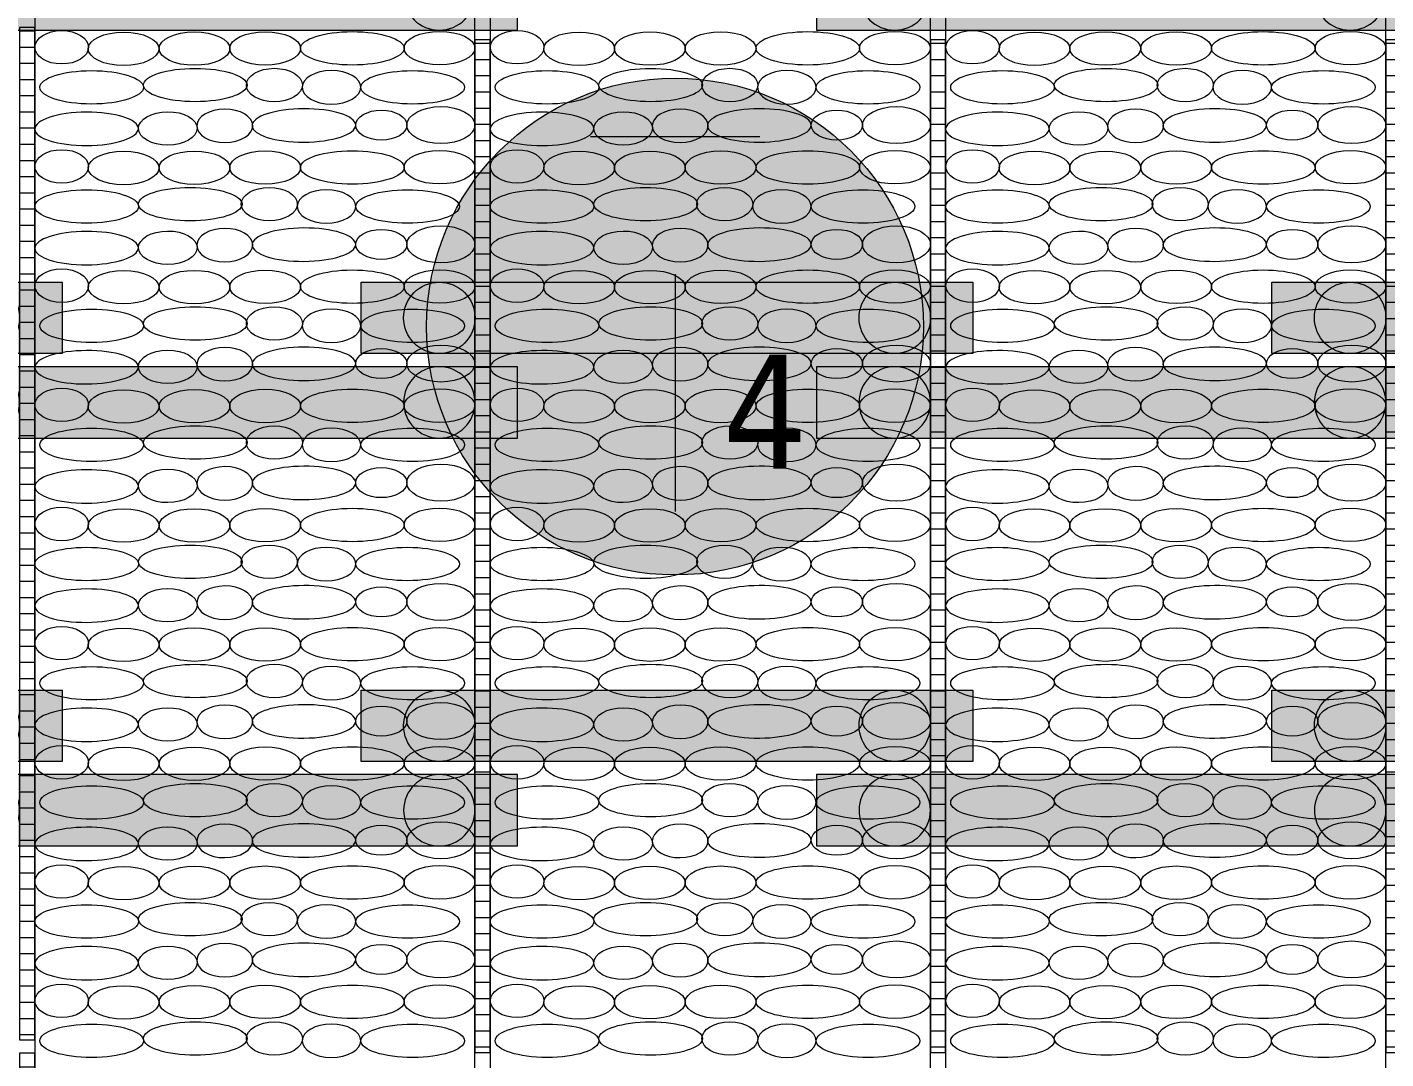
# Model space of a CAD drawing. Header units: inches. Extents: x 523 to 1492, y 69 to 539.
# Drawn here: x 787.16 to 813.8, y 355.06 to 375.3 of the extents above; entities that cross this region are included whole.
import ezdxf

# ---------------------------------------------------------------- set-up
doc = ezdxf.new("R2010")
doc.units = ezdxf.units.IN
doc.header["$MEASUREMENT"] = 0
doc.styles.add('стиль', font='tahoma.ttf')
pattern_1 = [(0, (17.8616, 0.25796), (1e-16, 0.3175), [])]

# ---------------------------------------------------------------- blocks, each defined once
blk = doc.blocks.new('Бут.полосы')
at = {"linetype": 'ByBlock', "lineweight": 15}
h = blk.add_hatch(dxfattribs=at)
h.set_pattern_fill('ANSI31', color=22, scale=0.1, angle=315, style=0)
h.set_pattern_definition(pattern_1)
h.paths.add_polyline_path([(1973.124, -4715.334), (1972.824, -4715.334), (1972.824, -4735.189), (1973.124, -4735.189)])
h = blk.add_hatch(dxfattribs=at)
h.set_pattern_fill('ANSI31', color=22, scale=0.1, angle=315, style=0)
h.set_pattern_definition([(0, (26.79356, 0.01436), (1e-16, 0.3175), [])])
h.paths.add_polyline_path([(1982.056, -4715.577), (1981.756, -4715.577), (1981.756, -4735.433), (1982.056, -4735.433)])
h = blk.add_hatch(dxfattribs=at)
h.set_pattern_fill('ANSI31', color=22, scale=0.1, angle=315, style=0)
h.set_pattern_definition([(0, (35.7254, 0.01436), (1e-16, 0.3175), [])])
h.paths.add_polyline_path([(1990.988, -4715.577), (1990.688, -4715.577), (1990.688, -4735.433), (1990.988, -4735.433)])
h = blk.add_hatch(dxfattribs=at)
h.set_pattern_fill('ANSI31', color=22, scale=0.1, angle=315, style=0)
h.set_pattern_definition([(0, (44.6572, 0.01436), (1e-16, 0.3175), [])])
h.paths.add_polyline_path([(1999.92, -4715.577), (1999.62, -4715.577), (1999.62, -4735.433), (1999.92, -4735.433)])
h = blk.add_hatch(dxfattribs=at)
h.set_pattern_fill('ANSI31', color=22, scale=0.1, angle=315, style=0)
h.set_pattern_definition(pattern_1)
h.paths.add_polyline_path([(1973.124, -4735.447), (1972.824, -4735.447), (1972.824, -4755.303), (1973.124, -4755.303)])
at = {"color": 7, "linetype": 'ByBlock', "lineweight": 15}
for points in [[(1973.124, -4775.784), (1981.756, -4775.784), (1981.756, -4691.934), (1973.124, -4691.934)], [(1982.056, -4776.027), (1990.688, -4776.027), (1990.688, -4691.934), (1982.056, -4691.934)], [(1990.988, -4776.027), (1999.62, -4776.027), (1999.62, -4691.934), (1990.988, -4691.934)]]:
    blk.add_lwpolyline(points, close=True, dxfattribs=at)
at = {"color": 22, "linetype": 'ByBlock', "lineweight": 15}
for points in [[(1973.124, -4715.334), (1972.824, -4715.334), (1972.824, -4735.189), (1973.124, -4735.189)], [(1982.056, -4715.577), (1981.756, -4715.577), (1981.756, -4735.433), (1982.056, -4735.433)], [(1990.988, -4715.577), (1990.688, -4715.577), (1990.688, -4735.433), (1990.988, -4735.433)], [(1999.92, -4715.577), (1999.62, -4715.577), (1999.62, -4735.433), (1999.92, -4735.433)], [(1973.124, -4735.447), (1972.824, -4735.447), (1972.824, -4755.303), (1973.124, -4755.303)]]:
    blk.add_lwpolyline(points, close=True, dxfattribs=at)
at = {"color": 253, "linetype": 'ByBlock', "lineweight": 15}
for centre, major_axis, ratio in [((1973.652, -4715.72), (-0.525, 0), 0.625314), ((1974.867, -4715.751), (0.694, 0), 0.47197), ((1976.255, -4715.747), (0.694, 0), 0.47197), ((1977.643, -4715.744), (0.694, 0), 0.47197), ((1979.353, -4715.741), (1.016, 0), 0.322367), ((1981.063, -4715.737), (0.694, 0), 0.47197), ((1982.584, -4715.72), (-0.525, 0), 0.625314), ((1983.799, -4715.751), (0.694, 0), 0.47197), ((1985.187, -4715.747), (0.694, 0), 0.47197), ((1986.575, -4715.744), (0.694, 0), 0.47197), ((1988.285, -4715.741), (1.016, 0), 0.322367), ((1989.994, -4715.737), (0.694, 0), 0.47197), ((1991.516, -4715.72), (-0.525, 0), 0.625314), ((1992.731, -4715.751), (0.694, 0), 0.47197), ((1994.119, -4715.747), (0.694, 0), 0.47197), ((1995.507, -4715.744), (0.694, 0), 0.47197), ((1997.216, -4715.741), (1.016, 0), 0.322367), ((1998.926, -4715.737), (0.694, 0), 0.47197), ((1976.271, -4716.461), (1.016, 0), 0.322367), ((1977.823, -4716.461), (0.549, 0), 0.596748), ((1985.203, -4716.461), (1.016, 0), 0.322367), ((1986.755, -4716.461), (0.549, 0), 0.596748), ((1994.135, -4716.461), (1.016, 0), 0.322367), ((1995.687, -4716.461), (0.549, 0), 0.596748), ((1974.239, -4716.506), (1.016, 0), 0.322367), ((1980.534, -4716.506), (1.016, 0), 0.322367), ((1983.171, -4716.506), (1.016, 0), 0.322367), ((1989.466, -4716.506), (1.016, 0), 0.322367), ((1992.103, -4716.506), (1.016, 0), 0.322367), ((1998.397, -4716.506), (1.016, 0), 0.322367), ((1979.921, -4717.247), (-0.502, 0), 0.586261), ((1981.09, -4717.247), (-0.667, 0), 0.543772), ((1988.853, -4717.247), (-0.502, 0), 0.586261), ((1990.022, -4717.247), (-0.667, 0), 0.543772), ((1997.784, -4717.247), (-0.502, 0), 0.586261), ((1998.953, -4717.247), (-0.667, 0), 0.543772), ((1975.732, -4717.312), (0.575, 0.003), 0.569135), ((1984.664, -4717.312), (0.575, 0.003), 0.569135), ((1993.595, -4717.312), (0.575, 0.003), 0.569135), ((1973.652, -4718.057), (-0.525, 0), 0.625314), ((1974.867, -4718.088), (0.694, 0), 0.47197), ((1976.255, -4718.084), (0.694, 0), 0.47197), ((1977.643, -4718.08), (0.694, 0), 0.47197), ((1979.353, -4718.077), (1.016, 0), 0.322367), ((1981.063, -4718.074), (0.694, 0), 0.47197), ((1982.584, -4718.057), (-0.525, 0), 0.625314), ((1983.799, -4718.088), (0.694, 0), 0.47197), ((1985.187, -4718.084), (0.694, 0), 0.47197), ((1986.575, -4718.08), (0.694, 0), 0.47197), ((1988.285, -4718.077), (1.016, 0), 0.322367), ((1989.994, -4718.074), (0.694, 0), 0.47197), ((1991.516, -4718.057), (-0.525, 0), 0.625314), ((1992.731, -4718.088), (0.694, 0), 0.47197), ((1994.119, -4718.084), (0.694, 0), 0.47197), ((1995.507, -4718.08), (0.694, 0), 0.47197), ((1997.216, -4718.077), (1.016, 0), 0.322367), ((1998.926, -4718.074), (0.694, 0), 0.47197), ((1974.141, -4718.843), (1.016, 0), 0.322367), ((1976.173, -4718.797), (1.016, 0), 0.322367), ((1977.724, -4718.797), (0.549, 0), 0.596748), ((1980.435, -4718.843), (1.016, 0), 0.322367), ((1983.072, -4718.843), (1.016, 0), 0.322367), ((1985.104, -4718.797), (1.016, 0), 0.322367), ((1986.656, -4718.797), (0.549, 0), 0.596748), ((1989.367, -4718.843), (1.016, 0), 0.322367), ((1992.004, -4718.843), (1.016, 0), 0.322367), ((1994.036, -4718.797), (1.016, 0), 0.322367), ((1995.588, -4718.797), (0.549, 0), 0.596748), ((1998.299, -4718.843), (1.016, 0), 0.322367), ((1975.732, -4719.651), (0.575, 0.003), 0.569135), ((1979.921, -4719.586), (-0.502, 0), 0.586261), ((1981.09, -4719.586), (-0.667, 0), 0.543772), ((1984.664, -4719.651), (0.575, 0.003), 0.569135), ((1988.853, -4719.586), (-0.502, 0), 0.586261), ((1990.022, -4719.586), (-0.667, 0), 0.543772), ((1993.595, -4719.651), (0.575, 0.003), 0.569135), ((1997.784, -4719.586), (-0.502, 0), 0.586261), ((1998.953, -4719.586), (-0.667, 0), 0.543772), ((1973.652, -4720.396), (-0.525, 0), 0.625314), ((1974.867, -4720.427), (0.694, 0), 0.47197), ((1976.255, -4720.423), (0.694, 0), 0.47197), ((1977.643, -4720.419), (0.694, 0), 0.47197), ((1979.353, -4720.416), (1.016, 0), 0.322367), ((1981.063, -4720.413), (0.694, 0), 0.47197), ((1982.584, -4720.396), (-0.525, 0), 0.625314), ((1983.799, -4720.427), (0.694, 0), 0.47197), ((1985.187, -4720.423), (0.694, 0), 0.47197), ((1986.575, -4720.419), (0.694, 0), 0.47197), ((1988.285, -4720.416), (1.016, 0), 0.322367), ((1989.994, -4720.413), (0.694, 0), 0.47197), ((1991.516, -4720.396), (-0.525, 0), 0.625314), ((1992.731, -4720.427), (0.694, 0), 0.47197), ((1994.119, -4720.423), (0.694, 0), 0.47197), ((1995.507, -4720.419), (0.694, 0), 0.47197), ((1997.216, -4720.416), (1.016, 0), 0.322367), ((1998.926, -4720.413), (0.694, 0), 0.47197), ((1974.239, -4721.182), (1.016, 0), 0.322367), ((1976.271, -4721.136), (1.016, 0), 0.322367), ((1977.823, -4721.136), (0.549, 0), 0.596748), ((1980.534, -4721.182), (1.016, 0), 0.322367), ((1983.171, -4721.182), (1.016, 0), 0.322367), ((1985.203, -4721.136), (1.016, 0), 0.322367), ((1986.755, -4721.136), (0.549, 0), 0.596748), ((1989.466, -4721.182), (1.016, 0), 0.322367), ((1992.103, -4721.182), (1.016, 0), 0.322367), ((1994.135, -4721.136), (1.016, 0), 0.322367), ((1995.687, -4721.136), (0.549, 0), 0.596748), ((1998.397, -4721.182), (1.016, 0), 0.322367), ((1975.732, -4721.988), (0.575, 0.003), 0.569135), ((1979.921, -4721.923), (-0.502, 0), 0.586261), ((1981.09, -4721.923), (-0.667, 0), 0.543772), ((1984.664, -4721.988), (0.575, 0.003), 0.569135), ((1988.853, -4721.923), (-0.502, 0), 0.586261), ((1990.022, -4721.923), (-0.667, 0), 0.543772), ((1993.595, -4721.988), (0.575, 0.003), 0.569135), ((1997.784, -4721.923), (-0.502, 0), 0.586261), ((1998.953, -4721.923), (-0.667, 0), 0.543772), ((1973.652, -4722.733), (-0.525, 0), 0.625314), ((1974.867, -4722.764), (0.694, 0), 0.47197), ((1976.255, -4722.76), (0.694, 0), 0.47197), ((1977.643, -4722.756), (0.694, 0), 0.47197), ((1979.353, -4722.753), (1.016, 0), 0.322367), ((1981.063, -4722.749), (0.694, 0), 0.47197), ((1982.584, -4722.733), (-0.525, 0), 0.625314), ((1983.799, -4722.764), (0.694, 0), 0.47197), ((1985.187, -4722.76), (0.694, 0), 0.47197), ((1986.575, -4722.756), (0.694, 0), 0.47197), ((1988.285, -4722.753), (1.016, 0), 0.322367), ((1989.994, -4722.749), (0.694, 0), 0.47197), ((1991.516, -4722.733), (-0.525, 0), 0.625314), ((1992.731, -4722.764), (0.694, 0), 0.47197), ((1994.119, -4722.76), (0.694, 0), 0.47197), ((1995.507, -4722.756), (0.694, 0), 0.47197), ((1997.216, -4722.753), (1.016, 0), 0.322367), ((1998.926, -4722.749), (0.694, 0), 0.47197), ((1974.239, -4723.518), (1.016, 0), 0.322367), ((1976.271, -4723.473), (1.016, 0), 0.322367), ((1977.823, -4723.473), (0.549, 0), 0.596748), ((1980.534, -4723.518), (1.016, 0), 0.322367), ((1983.171, -4723.518), (1.016, 0), 0.322367), ((1985.203, -4723.473), (1.016, 0), 0.322367), ((1986.755, -4723.473), (0.549, 0), 0.596748), ((1989.466, -4723.518), (1.016, 0), 0.322367), ((1992.103, -4723.518), (1.016, 0), 0.322367), ((1994.135, -4723.473), (1.016, 0), 0.322367), ((1995.687, -4723.473), (0.549, 0), 0.596748), ((1998.397, -4723.518), (1.016, 0), 0.322367), ((1975.732, -4724.324), (0.575, 0.003), 0.569135), ((1979.921, -4724.259), (-0.502, 0), 0.586261), ((1981.09, -4724.259), (-0.667, 0), 0.543772), ((1984.664, -4724.324), (0.575, 0.003), 0.569135), ((1988.853, -4724.259), (-0.502, 0), 0.586261), ((1990.022, -4724.259), (-0.667, 0), 0.543772), ((1993.595, -4724.324), (0.575, 0.003), 0.569135), ((1997.784, -4724.259), (-0.502, 0), 0.586261), ((1998.953, -4724.259), (-0.667, 0), 0.543772), ((1973.652, -4725.069), (-0.525, 0), 0.625314), ((1974.867, -4725.1), (0.694, 0), 0.47197), ((1976.255, -4725.097), (0.694, 0), 0.47197), ((1977.643, -4725.093), (0.694, 0), 0.47197), ((1979.353, -4725.09), (1.016, 0), 0.322367), ((1981.063, -4725.086), (0.694, 0), 0.47197), ((1982.584, -4725.069), (-0.525, 0), 0.625314), ((1983.799, -4725.1), (0.694, 0), 0.47197), ((1985.187, -4725.097), (0.694, 0), 0.47197), ((1986.575, -4725.093), (0.694, 0), 0.47197), ((1988.285, -4725.09), (1.016, 0), 0.322367), ((1989.994, -4725.086), (0.694, 0), 0.47197), ((1991.516, -4725.069), (-0.525, 0), 0.625314), ((1992.731, -4725.1), (0.694, 0), 0.47197), ((1994.119, -4725.097), (0.694, 0), 0.47197), ((1995.507, -4725.093), (0.694, 0), 0.47197), ((1997.216, -4725.09), (1.016, 0), 0.322367), ((1998.926, -4725.086), (0.694, 0), 0.47197), ((1976.173, -4725.81), (1.016, 0), 0.322367), ((1977.724, -4725.81), (0.549, 0), 0.596748), ((1985.104, -4725.81), (1.016, 0), 0.322367), ((1986.656, -4725.81), (0.549, 0), 0.596748), ((1994.036, -4725.81), (1.016, 0), 0.322367), ((1995.588, -4725.81), (0.549, 0), 0.596748), ((1974.141, -4725.855), (1.016, 0), 0.322367), ((1980.435, -4725.855), (1.016, 0), 0.322367), ((1983.072, -4725.855), (1.016, 0), 0.322367), ((1989.367, -4725.855), (1.016, 0), 0.322367), ((1992.004, -4725.855), (1.016, 0), 0.322367), ((1998.299, -4725.855), (1.016, 0), 0.322367), ((1981.09, -4726.598), (-0.667, 0), 0.543772), ((1990.022, -4726.598), (-0.667, 0), 0.543772), ((1998.953, -4726.598), (-0.667, 0), 0.543772), ((1975.732, -4726.664), (0.575, 0.003), 0.569135), ((1979.921, -4726.598), (-0.502, 0), 0.586261), ((1984.664, -4726.664), (0.575, 0.003), 0.569135), ((1988.853, -4726.598), (-0.502, 0), 0.586261), ((1993.595, -4726.664), (0.575, 0.003), 0.569135), ((1997.784, -4726.598), (-0.502, 0), 0.586261), ((1973.652, -4727.408), (-0.525, 0), 0.625314), ((1982.584, -4727.408), (-0.525, 0), 0.625314), ((1991.516, -4727.408), (-0.525, 0), 0.625314), ((1974.867, -4727.439), (0.694, 0), 0.47197), ((1976.255, -4727.436), (0.694, 0), 0.47197), ((1977.643, -4727.432), (0.694, 0), 0.47197), ((1979.353, -4727.429), (1.016, 0), 0.322367), ((1981.063, -4727.425), (0.694, 0), 0.47197), ((1983.799, -4727.439), (0.694, 0), 0.47197), ((1985.187, -4727.436), (0.694, 0), 0.47197), ((1986.575, -4727.432), (0.694, 0), 0.47197), ((1988.285, -4727.429), (1.016, 0), 0.322367), ((1989.994, -4727.425), (0.694, 0), 0.47197), ((1992.731, -4727.439), (0.694, 0), 0.47197), ((1994.119, -4727.436), (0.694, 0), 0.47197), ((1995.507, -4727.432), (0.694, 0), 0.47197), ((1997.216, -4727.429), (1.016, 0), 0.322367), ((1998.926, -4727.425), (0.694, 0), 0.47197), ((1974.239, -4728.194), (1.016, 0), 0.322367), ((1976.271, -4728.149), (1.016, 0), 0.322367), ((1977.823, -4728.149), (0.549, 0), 0.596748), ((1980.534, -4728.194), (1.016, 0), 0.322367), ((1983.171, -4728.194), (1.016, 0), 0.322367), ((1985.203, -4728.149), (1.016, 0), 0.322367), ((1986.755, -4728.149), (0.549, 0), 0.596748), ((1989.466, -4728.194), (1.016, 0), 0.322367), ((1992.103, -4728.194), (1.016, 0), 0.322367), ((1994.135, -4728.149), (1.016, 0), 0.322367), ((1995.687, -4728.149), (0.549, 0), 0.596748), ((1998.397, -4728.194), (1.016, 0), 0.322367), ((1975.732, -4729), (0.575, 0.003), 0.569135), ((1979.921, -4728.935), (-0.502, 0), 0.586261), ((1981.09, -4728.935), (-0.667, 0), 0.543772), ((1984.664, -4729), (0.575, 0.003), 0.569135), ((1988.853, -4728.935), (-0.502, 0), 0.586261), ((1990.022, -4728.935), (-0.667, 0), 0.543772), ((1993.595, -4729), (0.575, 0.003), 0.569135), ((1997.784, -4728.935), (-0.502, 0), 0.586261), ((1998.953, -4728.935), (-0.667, 0), 0.543772), ((1973.652, -4729.745), (-0.525, 0), 0.625314), ((1974.867, -4729.776), (0.694, 0), 0.47197), ((1976.255, -4729.772), (0.694, 0), 0.47197), ((1977.643, -4729.769), (0.694, 0), 0.47197), ((1979.353, -4729.765), (1.016, 0), 0.322367), ((1981.063, -4729.762), (0.694, 0), 0.47197), ((1982.584, -4729.745), (-0.525, 0), 0.625314), ((1983.799, -4729.776), (0.694, 0), 0.47197), ((1985.187, -4729.772), (0.694, 0), 0.47197), ((1986.575, -4729.769), (0.694, 0), 0.47197), ((1988.285, -4729.765), (1.016, 0), 0.322367), ((1989.994, -4729.762), (0.694, 0), 0.47197), ((1991.516, -4729.745), (-0.525, 0), 0.625314), ((1992.731, -4729.776), (0.694, 0), 0.47197), ((1994.119, -4729.772), (0.694, 0), 0.47197), ((1995.507, -4729.769), (0.694, 0), 0.47197), ((1997.216, -4729.765), (1.016, 0), 0.322367), ((1998.926, -4729.762), (0.694, 0), 0.47197), ((1974.239, -4730.531), (1.016, 0), 0.322367), ((1976.271, -4730.486), (1.016, 0), 0.322367), ((1977.823, -4730.486), (0.549, 0), 0.596748), ((1980.534, -4730.531), (1.016, 0), 0.322367), ((1983.171, -4730.531), (1.016, 0), 0.322367), ((1985.203, -4730.486), (1.016, 0), 0.322367), ((1986.755, -4730.486), (0.549, 0), 0.596748), ((1989.466, -4730.531), (1.016, 0), 0.322367), ((1992.103, -4730.531), (1.016, 0), 0.322367), ((1994.135, -4730.486), (1.016, 0), 0.322367), ((1995.687, -4730.486), (0.549, 0), 0.596748), ((1998.397, -4730.531), (1.016, 0), 0.322367), ((1975.732, -4731.337), (0.575, 0.003), 0.569135), ((1979.921, -4731.272), (-0.502, 0), 0.586261), ((1981.09, -4731.272), (-0.667, 0), 0.543772), ((1984.664, -4731.337), (0.575, 0.003), 0.569135), ((1988.853, -4731.272), (-0.502, 0), 0.586261), ((1990.022, -4731.272), (-0.667, 0), 0.543772), ((1993.595, -4731.337), (0.575, 0.003), 0.569135), ((1997.784, -4731.272), (-0.502, 0), 0.586261), ((1998.953, -4731.272), (-0.667, 0), 0.543772), ((1973.652, -4732.082), (-0.525, 0), 0.625314), ((1974.867, -4732.113), (0.694, 0), 0.47197), ((1976.255, -4732.109), (0.694, 0), 0.47197), ((1977.643, -4732.105), (0.694, 0), 0.47197), ((1979.353, -4732.102), (1.016, 0), 0.322367), ((1981.063, -4732.098), (0.694, 0), 0.47197), ((1982.584, -4732.082), (-0.525, 0), 0.625314), ((1983.799, -4732.113), (0.694, 0), 0.47197), ((1985.187, -4732.109), (0.694, 0), 0.47197), ((1986.575, -4732.105), (0.694, 0), 0.47197), ((1988.285, -4732.102), (1.016, 0), 0.322367), ((1989.994, -4732.098), (0.694, 0), 0.47197), ((1991.516, -4732.082), (-0.525, 0), 0.625314), ((1992.731, -4732.113), (0.694, 0), 0.47197), ((1994.119, -4732.109), (0.694, 0), 0.47197), ((1995.507, -4732.105), (0.694, 0), 0.47197), ((1997.216, -4732.102), (1.016, 0), 0.322367), ((1998.926, -4732.098), (0.694, 0), 0.47197), ((1974.141, -4732.867), (1.016, 0), 0.322367), ((1976.173, -4732.822), (1.016, 0), 0.322367), ((1977.724, -4732.822), (0.549, 0), 0.596748), ((1980.435, -4732.867), (1.016, 0), 0.322367), ((1983.072, -4732.867), (1.016, 0), 0.322367), ((1985.104, -4732.822), (1.016, 0), 0.322367), ((1986.656, -4732.822), (0.549, 0), 0.596748), ((1989.367, -4732.867), (1.016, 0), 0.322367), ((1992.004, -4732.867), (1.016, 0), 0.322367), ((1994.036, -4732.822), (1.016, 0), 0.322367), ((1995.588, -4732.822), (0.549, 0), 0.596748), ((1998.299, -4732.867), (1.016, 0), 0.322367), ((1975.732, -4733.676), (0.575, 0.003), 0.569135), ((1979.921, -4733.611), (-0.502, 0), 0.586261), ((1981.09, -4733.611), (-0.667, 0), 0.543772), ((1984.664, -4733.676), (0.575, 0.003), 0.569135), ((1988.853, -4733.611), (-0.502, 0), 0.586261), ((1990.022, -4733.611), (-0.667, 0), 0.543772), ((1993.595, -4733.676), (0.575, 0.003), 0.569135), ((1997.784, -4733.611), (-0.502, 0), 0.586261), ((1998.953, -4733.611), (-0.667, 0), 0.543772), ((1973.652, -4734.421), (-0.525, 0), 0.625314), ((1974.867, -4734.452), (0.694, 0), 0.47197), ((1976.255, -4734.448), (0.694, 0), 0.47197), ((1977.643, -4734.444), (0.694, 0), 0.47197), ((1979.353, -4734.441), (1.016, 0), 0.322367), ((1981.063, -4734.438), (0.694, 0), 0.47197), ((1982.584, -4734.421), (-0.525, 0), 0.625314), ((1983.799, -4734.452), (0.694, 0), 0.47197), ((1985.187, -4734.448), (0.694, 0), 0.47197), ((1986.575, -4734.444), (0.694, 0), 0.47197), ((1988.285, -4734.441), (1.016, 0), 0.322367), ((1989.994, -4734.438), (0.694, 0), 0.47197), ((1991.516, -4734.421), (-0.525, 0), 0.625314), ((1992.731, -4734.452), (0.694, 0), 0.47197), ((1994.119, -4734.448), (0.694, 0), 0.47197), ((1995.507, -4734.444), (0.694, 0), 0.47197), ((1997.216, -4734.441), (1.016, 0), 0.322367), ((1998.926, -4734.438), (0.694, 0), 0.47197), ((1974.239, -4735.206), (1.016, 0), 0.322367), ((1976.271, -4735.161), (1.016, 0), 0.322367), ((1977.823, -4735.161), (0.549, 0), 0.596748), ((1980.534, -4735.206), (1.016, 0), 0.322367), ((1983.171, -4735.206), (1.016, 0), 0.322367), ((1985.203, -4735.161), (1.016, 0), 0.322367), ((1986.755, -4735.161), (0.549, 0), 0.596748), ((1989.466, -4735.206), (1.016, 0), 0.322367), ((1992.103, -4735.206), (1.016, 0), 0.322367), ((1994.135, -4735.161), (1.016, 0), 0.322367), ((1995.687, -4735.161), (0.549, 0), 0.596748), ((1998.397, -4735.206), (1.016, 0), 0.322367)]:
    blk.add_ellipse(centre, major_axis=major_axis, ratio=ratio, dxfattribs=at)
at = {"color": 253, "linetype": 'ByBlock', "lineweight": 15, "extrusion": (0, 0, -1)}
for centre, major_axis, ratio in [((1978.942, -4716.506), (-0.575, 0), 0.569135), ((1987.874, -4716.506), (-0.575, 0), 0.569135), ((1996.806, -4716.506), (-0.575, 0), 0.569135), ((1976.851, -4717.261), (-0.549, -0.003), 0.596748), ((1978.402, -4717.253), (-1.016, -0.005), 0.322367), ((1985.782, -4717.261), (-0.549, -0.003), 0.596748), ((1987.334, -4717.253), (-1.016, -0.005), 0.322367), ((1994.714, -4717.261), (-0.549, -0.003), 0.596748), ((1996.266, -4717.253), (-1.016, -0.005), 0.322367), ((1974.14, -4717.32), (-1.016, -0.005), 0.322367), ((1983.072, -4717.32), (-1.016, -0.005), 0.322367), ((1992.004, -4717.32), (-1.016, -0.005), 0.322367), ((1978.844, -4718.843), (-0.575, 0), 0.569135), ((1987.775, -4718.843), (-0.575, 0), 0.569135), ((1996.707, -4718.843), (-0.575, 0), 0.569135), ((1974.14, -4719.659), (-1.016, -0.005), 0.322367), ((1976.851, -4719.6), (-0.549, -0.003), 0.596748), ((1978.402, -4719.592), (-1.016, -0.005), 0.322367), ((1983.072, -4719.659), (-1.016, -0.005), 0.322367), ((1985.782, -4719.6), (-0.549, -0.003), 0.596748), ((1987.334, -4719.592), (-1.016, -0.005), 0.322367), ((1992.004, -4719.659), (-1.016, -0.005), 0.322367), ((1994.714, -4719.6), (-0.549, -0.003), 0.596748), ((1996.266, -4719.592), (-1.016, -0.005), 0.322367), ((1978.942, -4721.182), (-0.575, 0), 0.569135), ((1987.874, -4721.182), (-0.575, 0), 0.569135), ((1996.806, -4721.182), (-0.575, 0), 0.569135), ((1974.14, -4721.996), (-1.016, -0.005), 0.322367), ((1976.851, -4721.937), (-0.549, -0.003), 0.596748), ((1978.402, -4721.929), (-1.016, -0.005), 0.322367), ((1983.072, -4721.996), (-1.016, -0.005), 0.322367), ((1985.782, -4721.937), (-0.549, -0.003), 0.596748), ((1987.334, -4721.929), (-1.016, -0.005), 0.322367), ((1992.004, -4721.996), (-1.016, -0.005), 0.322367), ((1994.714, -4721.937), (-0.549, -0.003), 0.596748), ((1996.266, -4721.929), (-1.016, -0.005), 0.322367), ((1978.942, -4723.518), (-0.575, 0), 0.569135), ((1987.874, -4723.518), (-0.575, 0), 0.569135), ((1996.806, -4723.518), (-0.575, 0), 0.569135), ((1974.14, -4724.333), (-1.016, -0.005), 0.322367), ((1976.851, -4724.273), (-0.549, -0.003), 0.596748), ((1978.402, -4724.265), (-1.016, -0.005), 0.322367), ((1983.072, -4724.333), (-1.016, -0.005), 0.322367), ((1985.782, -4724.273), (-0.549, -0.003), 0.596748), ((1987.334, -4724.265), (-1.016, -0.005), 0.322367), ((1992.004, -4724.333), (-1.016, -0.005), 0.322367), ((1994.714, -4724.273), (-0.549, -0.003), 0.596748), ((1996.266, -4724.265), (-1.016, -0.005), 0.322367), ((1978.844, -4725.855), (-0.575, 0), 0.569135), ((1987.775, -4725.855), (-0.575, 0), 0.569135), ((1996.707, -4725.855), (-0.575, 0), 0.569135), ((1976.851, -4726.613), (-0.549, -0.003), 0.596748), ((1978.402, -4726.605), (-1.016, -0.005), 0.322367), ((1985.782, -4726.613), (-0.549, -0.003), 0.596748), ((1987.334, -4726.605), (-1.016, -0.005), 0.322367), ((1994.714, -4726.613), (-0.549, -0.003), 0.596748), ((1996.266, -4726.605), (-1.016, -0.005), 0.322367), ((1974.14, -4726.672), (-1.016, -0.005), 0.322367), ((1983.072, -4726.672), (-1.016, -0.005), 0.322367), ((1992.004, -4726.672), (-1.016, -0.005), 0.322367), ((1978.942, -4728.194), (-0.575, 0), 0.569135), ((1987.874, -4728.194), (-0.575, 0), 0.569135), ((1996.806, -4728.194), (-0.575, 0), 0.569135), ((1974.14, -4729.008), (-1.016, -0.005), 0.322367), ((1976.851, -4728.949), (-0.549, -0.003), 0.596748), ((1978.402, -4728.941), (-1.016, -0.005), 0.322367), ((1983.072, -4729.008), (-1.016, -0.005), 0.322367), ((1985.782, -4728.949), (-0.549, -0.003), 0.596748), ((1987.334, -4728.941), (-1.016, -0.005), 0.322367), ((1992.004, -4729.008), (-1.016, -0.005), 0.322367), ((1994.714, -4728.949), (-0.549, -0.003), 0.596748), ((1996.266, -4728.941), (-1.016, -0.005), 0.322367), ((1978.942, -4730.531), (-0.575, 0), 0.569135), ((1987.874, -4730.531), (-0.575, 0), 0.569135), ((1996.806, -4730.531), (-0.575, 0), 0.569135), ((1974.14, -4731.345), (-1.016, -0.005), 0.322367), ((1976.851, -4731.286), (-0.549, -0.003), 0.596748), ((1978.402, -4731.278), (-1.016, -0.005), 0.322367), ((1983.072, -4731.345), (-1.016, -0.005), 0.322367), ((1985.782, -4731.286), (-0.549, -0.003), 0.596748), ((1987.334, -4731.278), (-1.016, -0.005), 0.322367), ((1992.004, -4731.345), (-1.016, -0.005), 0.322367), ((1994.714, -4731.286), (-0.549, -0.003), 0.596748), ((1996.266, -4731.278), (-1.016, -0.005), 0.322367), ((1978.844, -4732.867), (-0.575, 0), 0.569135), ((1987.775, -4732.867), (-0.575, 0), 0.569135), ((1996.707, -4732.867), (-0.575, 0), 0.569135), ((1974.14, -4733.684), (-1.016, -0.005), 0.322367), ((1976.851, -4733.625), (-0.549, -0.003), 0.596748), ((1978.402, -4733.617), (-1.016, -0.005), 0.322367), ((1983.072, -4733.684), (-1.016, -0.005), 0.322367), ((1985.782, -4733.625), (-0.549, -0.003), 0.596748), ((1987.334, -4733.617), (-1.016, -0.005), 0.322367), ((1992.004, -4733.684), (-1.016, -0.005), 0.322367), ((1994.714, -4733.625), (-0.549, -0.003), 0.596748), ((1996.266, -4733.617), (-1.016, -0.005), 0.322367), ((1978.942, -4735.206), (-0.575, 0), 0.569135), ((1987.874, -4735.206), (-0.575, 0), 0.569135), ((1996.806, -4735.206), (-0.575, 0), 0.569135)]:
    blk.add_ellipse(centre, major_axis=major_axis, ratio=ratio, dxfattribs=at)
blk = doc.blocks.new('S - 140')
at = {"linetype": 'ByBlock', "lineweight": 15}
h = blk.add_hatch(color=7, dxfattribs=at)
edge = h.paths.add_edge_path()
edge.add_arc((1417, -1396.7), 70, 0, 360)
at = {"color": 7, "linetype": 'ByBlock', "lineweight": 15}
blk.add_circle((1417, -1396.7), 70, dxfattribs=at)
blk = doc.blocks.new('2 стойки под брус')
at = {"linetype": 'ByBlock', "lineweight": 15}
blk.add_hatch(color=254, dxfattribs=at).paths.add_polyline_path([(1908.082, -1350.965), (1908.082, -1349.565), (1920.082, -1349.565), (1920.082, -1350.965)])
at = {"color": 7, "linetype": 'ByBlock', "lineweight": 15}
blk.add_lwpolyline([(1908.082, -1350.965), (1908.082, -1349.565), (1920.082, -1349.565), (1920.082, -1350.965), (1908.082, -1350.965)], dxfattribs=at)
at = {"color": 7, "linetype": 'ByBlock', "lineweight": 15, "xscale": 0.009999999999990905, "yscale": 0.009999999999990905, "zscale": 0.009999999999990905}
for p in [(1895.447, -1336.298), (1904.379, -1336.298)]:
    blk.add_blockref('S - 140', p, dxfattribs=at)

msp = doc.modelspace()

# ---------------------------------------------------------------- hatches: boundary and pattern name
at = {"linetype": 'ByBlock', "lineweight": 15}
h = msp.add_hatch(color=7, dxfattribs=at)
edge = h.paths.add_edge_path()
edge.add_arc((799.863, 369.426), 4.872, 0, 360)

# ---------------------------------------------------------------- linework, layer by layer
at = {"color": 7, "linetype": 'ByBlock', "lineweight": 15}
for p, q in [((798.203, 373.154), (801.523, 373.154)), ((799.863, 370.454), (799.863, 365.802))]:
    msp.add_line(p, q, dxfattribs=at)
msp.add_circle((799.863, 369.426), 4.872, dxfattribs=at)
msp.add_solid([(800.313, 370.454), (799.413, 370.454), (799.863, 373.154)], dxfattribs=at)

# ---------------------------------------------------------------- block references
for name, p in [('Бут.полосы', (-1185.818, 5090.624)), ('2 стойки под брус', (-1132.241, 1719.862)), ('2 стойки под брус', (-1114.377, 1719.862)), ('2 стойки под брус', (-1096.514, 1719.862)), ('2 стойки под брус', (-1132.241, 1711.862)), ('2 стойки под брус', (-1114.377, 1711.862)), ('2 стойки под брус', (-1096.514, 1711.862))]:
    msp.add_blockref(name, p, dxfattribs=at)
at = {"color": 7, "linetype": 'ByBlock', "lineweight": 15, "xscale": -1, "rotation": 180}
for p in [(-1123.309, -974.326), (-1105.446, -974.326), (-1123.309, -982.326), (-1105.446, -982.326), (-1123.309, -990.326), (-1105.446, -990.326)]:
    msp.add_blockref('2 стойки под брус', p, dxfattribs=at)

# ---------------------------------------------------------------- texts
at = {"color": 7, "linetype": 'ByBlock', "lineweight": 15, "style": 'стиль'}
msp.add_text('4', height=2.239, dxfattribs=at).set_placement((800.791, 366.636))

doc.saveas('drawing.dxf')
